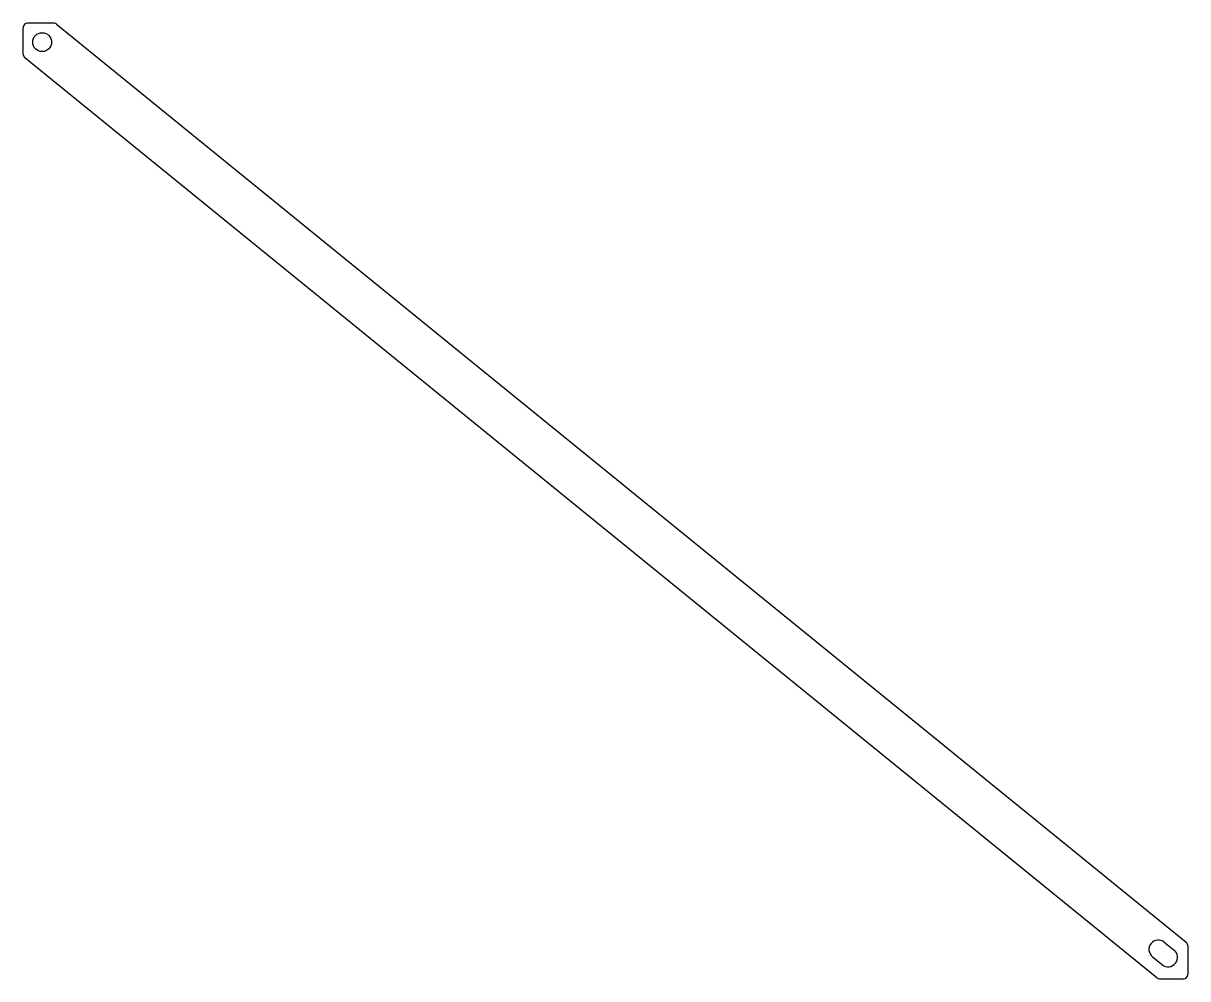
# Model space of a CAD drawing. Extents: x -598 to -42, y 163 to 619.
import ezdxf

# ---------------------------------------------------------------- set-up
doc = ezdxf.new("R2010")
doc.units = 0
doc.header["$MEASUREMENT"] = 0
doc.layers.add('SKETCH', color=7, linetype='CONTINUOUS')

msp = doc.modelspace()

# ---------------------------------------------------------------- linework, layer by layer
at = {"layer": 'SKETCH'}
for p, q in [((-598.11, 604.09), (-598.11, 617)), ((-583.45, 619), (-596.11, 619)), ((-582.19, 618.55), (-43.17, 180.29)), ((-57.21, 163.34), (-597.37, 602.54)), ((-53.6, 180.38), (-48.94, 176.6)), ((-42.44, 178.73), (-42.44, 164.89)), ((-59.28, 173.4), (-54.62, 169.62)), ((-55.94, 162.89), (-44.44, 162.89))]:
    msp.add_line(p, q, dxfattribs=at)
msp.add_circle((-589.11, 610), 4.5, dxfattribs=at)
for centre, radius, start, end in [((-596.11, 617), 2, 90, 180), ((-583.45, 617), 2, 50.886, 90), ((-596.11, 604.09), 2, 180, 230.886), ((-56.44, 176.89), 4.5, 50.886, 230.886), ((-44.44, 178.73), 2, 360, 50.886), ((-51.78, 173.11), 4.5, 230.886, 50.886), ((-55.94, 164.89), 2, 230.886, 270), ((-44.44, 164.89), 2, 270, 0)]:
    msp.add_arc(centre, radius, start, end, dxfattribs=at)

doc.saveas('drawing.dxf')
